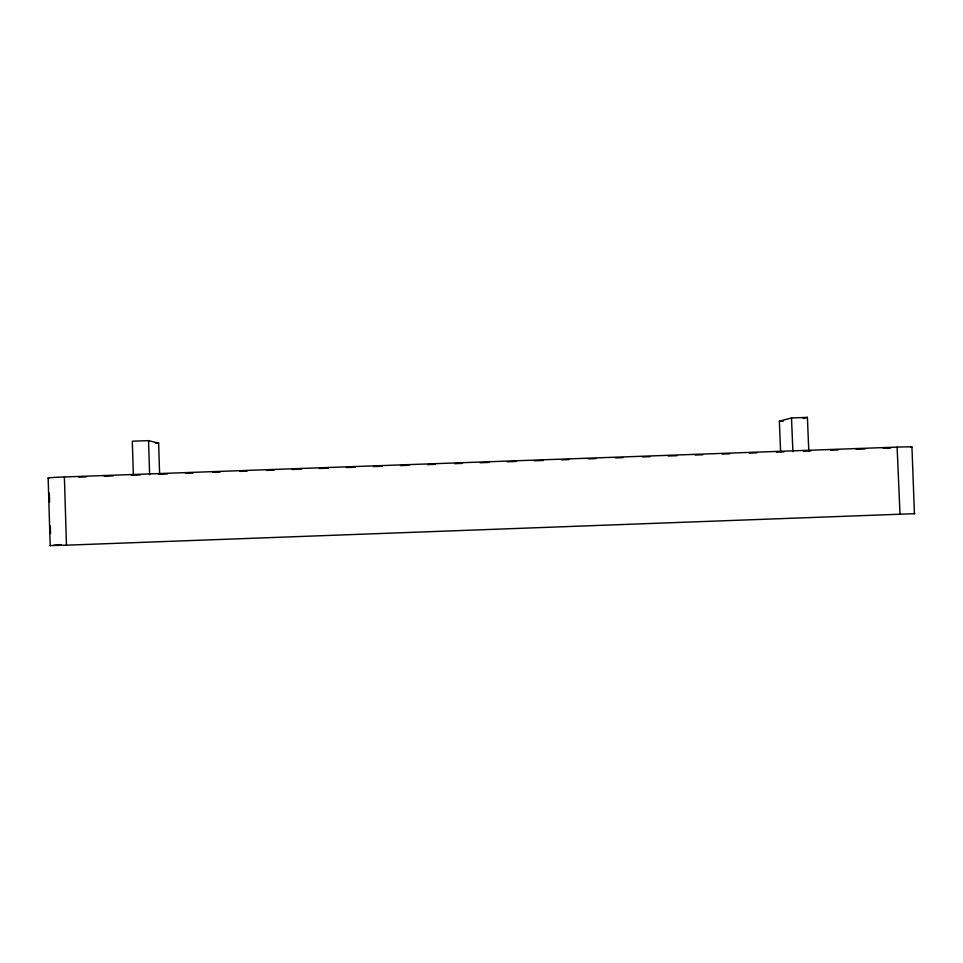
<?xml version="1.0" encoding="UTF-8"?>
<svg xmlns="http://www.w3.org/2000/svg" width="963" height="963" viewBox="0 0 963 963"><rect width="100%" height="100%" fill="white"/><g stroke="black" fill="none" stroke-linecap="round" stroke-linejoin="round"><path stroke-width="1.44" d="M780.62 451.924L779.356 421.192L791.502 417.942L807.391 417.388L808.8 451.069M803.166 418.472L807.391 417.388M911.949 447.085L914.429 513.688L66.459 545.178L50.184 545.576L48.15 478.057M50.184 545.576L50.895 545.491M53.868 545.227L61.319 544.601M159.617 474.193L158.63 443.136L148.555 440.633L132.304 441.21L133.363 475.289M155.777 443.233L158.63 443.136M779.356 421.192L783.533 421.048M48.872 478.214A21.463 0.662 -1.6 0 1 64.389 476.962L897.107 447.109A21.234 0.638 -2.6 0 1 910.926 447.301M78.713 477.142L86.225 476.878M104.269 476.228L113.297 475.903M131.341 475.253L140.357 474.928M158.401 474.29L167.43 473.965M185.474 473.315L192.985 473.05M212.534 472.339L220.058 472.075M239.606 471.376L247.118 471.1M266.667 470.401L274.19 470.137M292.234 469.487L301.25 469.162M319.295 468.512L328.323 468.187M346.367 467.549L355.383 467.224M373.427 466.574L382.455 466.248M400.5 465.598L409.516 465.285M427.56 464.635L435.083 464.359M454.632 463.66L462.144 463.396M480.188 462.746L489.216 462.421M507.26 461.771L516.276 461.458M534.321 460.808L543.349 460.483M561.393 459.833L568.904 459.568M588.453 458.857L595.977 458.593M615.526 457.894L623.037 457.618M642.586 456.919L650.109 456.655M668.153 456.005L677.17 455.68M695.214 455.03L702.737 454.765M722.286 454.067L729.798 453.79M749.346 453.091L756.87 452.827M776.419 452.129L783.93 451.852M803.479 451.153L811.002 450.889M830.551 450.178L838.063 449.914M856.107 449.264L865.135 448.939M883.179 448.301L890.691 448.024M913.815 513.568L914.85 513.604M897.107 447.109L900.02 514.35M791.502 417.942L792.898 451.635M148.555 440.633L149.626 474.711M64.389 476.962L66.459 545.178M49.318 493.164L49.595 502.132M50.317 526.051L50.533 533.526"/></g></svg>
